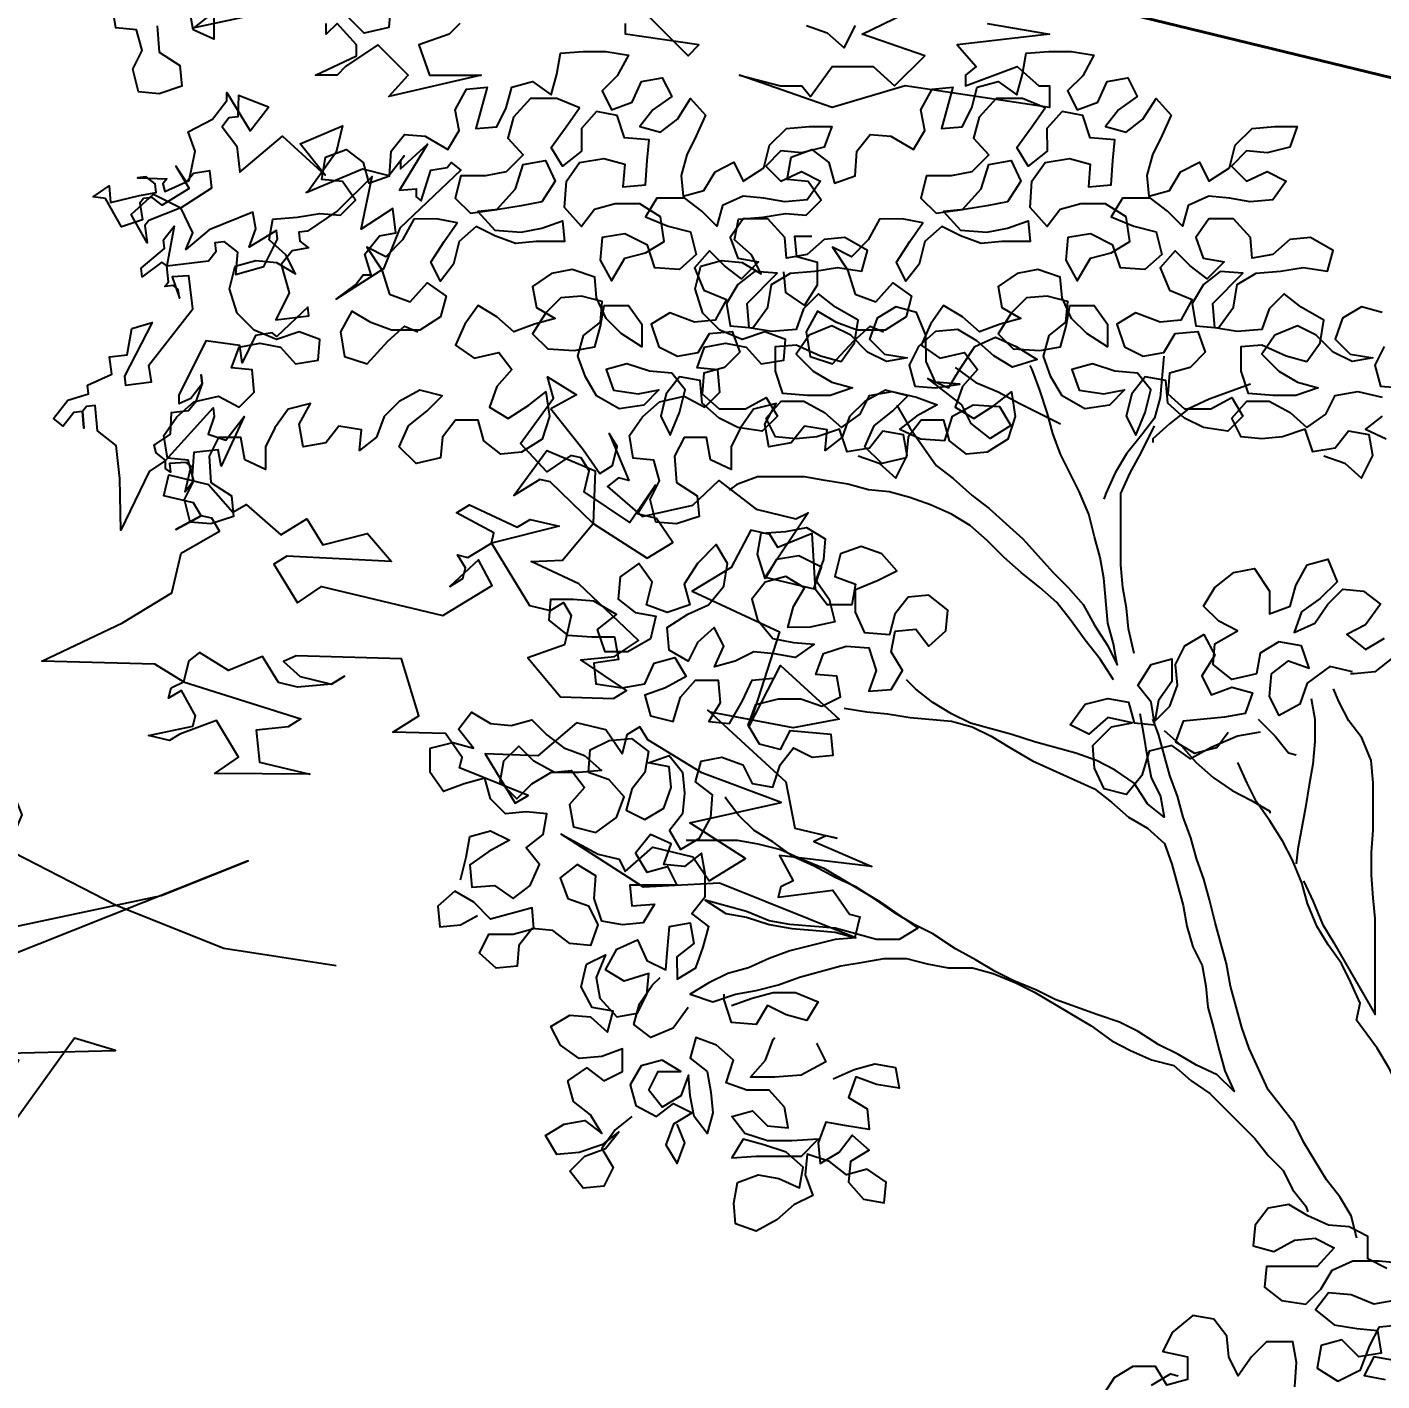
# Model space of a CAD drawing. Header units: millimetres. Extents: x 684983 to 685377, y 990360 to 990509.
# Drawn here: x 685204.124 to 685204.798, y 990444.084 to 990444.758 of the extents above; entities that cross this region are included whole.
import ezdxf

# ---------------------------------------------------------------- set-up
doc = ezdxf.new("R2010")
doc.units = ezdxf.units.MM
doc.header["$PDMODE"] = 35
doc.header["$PDSIZE"] = 0.2
doc.layers.add('BD', color=1, linetype='Continuous', lineweight=40)
for name, color, linetype in [('dim', 7, 'Continuous'), ('MAHAGONY', 7, 'Continuous'), ('SYMBOLS', 7, 'Continuous'), ('VENGA TREE', 7, 'Continuous')]:
    doc.layers.add(name, color=color, linetype=linetype)
doc.styles.add('DIM', font='ARIALN.TTF', dxfattribs={"width": 0.8, "height": 1})
doc.dimstyles.get("Standard").update_dxf_attribs({"dimtxt": 1, "dimasz": 0.18, "dimexe": 0.18, "dimexo": 0.0625, "dimgap": 0.09, "dimtad": 0, "dimrnd": 0.05, "dimzin": 0, "dimdsep": 46, "dimtxsty": 'DIM', "dimcen": 0.09, "dimse1": 1, "dimse2": 1, "dimsd1": 1, "dimsd2": 1, "dimadec": 0, "dimazin": 0, "dimtfac": 1, "dimtix": 1, "dimtofl": 0, "dimtmove": 2, "dimatfit": 3, "dimfxl": 0, "dimtolj": 1, "dimtzin": 0, "dimarcsym": 0})

# ---------------------------------------------------------------- blocks, each defined once
blk = doc.blocks.new('*D57')
at = {"layer": 'Defpoints', "color": 0, "transparency": 16777216}
for p in [(685192.35967, 990448.87212), (685192.10547, 990447.83), (685211.20735, 990443.17057)]:
    blk.add_point(p, dxfattribs=at)
at = {"layer": 'dim', "color": 0, "transparency": 16777216, "insert": (685201.91061, 990446.54241), "char_height": 1, "attachment_point": 5, "rotation": 346.29181, "style": 'DIM'}
blk.add_mtext('\\A1;19.65', dxfattribs=at)
blk = doc.blocks.new('TREE30')
at = {"color": 3, "flags": 128}
for points in [[(-0.48922, 2.24877), (-0.47821, 2.24477), (-0.46919, 2.23677), (-0.4632, 2.24879)], [(-0.71042, 2.25857), (-0.71141, 2.24756), (-0.72442, 2.24455), (-0.73343, 2.25355)], [(-0.80449, 2.25348), (-0.80448, 2.24147), (-0.8155, 2.24647), (-0.81751, 2.25847)], [(-0.83451, 2.24845), (-0.8335, 2.23444), (-0.82248, 2.22744), (-0.82147, 2.21644), (-0.83348, 2.21242), (-0.84449, 2.21341), (-0.8475, 2.22542), (-0.84251, 2.23543), (-0.84552, 2.24644), (-0.85653, 2.24743), (-0.85854, 2.25944)], [(-0.46171, 2.01987), (-0.4507, 2.01588), (-0.44168, 2.00788), (-0.43569, 2.0199), (-0.4377, 2.0309), (-0.44871, 2.0329), (-0.45571, 2.02388), (-0.46772, 2.02187), (-0.47173, 2.03388), (-0.48374, 2.02986), (-0.49475, 2.02885), (-0.50576, 2.02984), (-0.51077, 2.03985), (-0.50277, 2.04886), (-0.49076, 2.04887), (-0.47975, 2.04288), (-0.47073, 2.03488), (-0.46073, 2.04189), (-0.45573, 2.05191), (-0.44372, 2.05392), (-0.43071, 2.05093), (-0.4197, 2.04694), (-0.4307, 2.04092), (-0.4397, 2.03391), (-0.42869, 2.02891), (-0.41568, 2.02792), (-0.41169, 2.04094), (-0.40068, 2.04695), (-0.38667, 2.04596), (-0.38065, 2.03596), (-0.39166, 2.02895), (-0.40167, 2.03694), (-0.40669, 2.04695), (-0.42472, 2.06094), (-0.4137, 2.05595), (-0.40771, 2.06596), (-0.39971, 2.07798), (-0.3887, 2.08299), (-0.37769, 2.078), (-0.36668, 2.071), (-0.37968, 2.06699), (-0.3897, 2.07298), (-0.39871, 2.08098), (-0.40873, 2.08698), (-0.42073, 2.08597), (-0.42973, 2.07795), (-0.43473, 2.06794), (-0.43172, 2.05693), (-0.42071, 2.05594), (-0.4077, 2.05796), (-0.42071, 2.05894), (-0.42572, 2.06995), (-0.42574, 2.08396), (-0.43075, 2.09597), (-0.44176, 2.09896), (-0.45177, 2.09294), (-0.45576, 2.08193), (-0.44775, 2.07393), (-0.43573, 2.07194), (-0.44674, 2.06993), (-0.45676, 2.07492), (-0.46577, 2.08392), (-0.47578, 2.08892), (-0.48779, 2.0839), (-0.49479, 2.07389), (-0.48577, 2.06489), (-0.47576, 2.05889), (-0.46474, 2.0559), (-0.47675, 2.05189), (-0.48876, 2.05188), (-0.50177, 2.05286), (-0.50579, 2.06487), (-0.5058, 2.07788), (-0.49479, 2.07889), (-0.48177, 2.0729), (-0.47076, 2.06991), (-0.46377, 2.07992), (-0.46177, 2.09193), (-0.47379, 2.09893), (-0.48281, 2.10593), (-0.4908, 2.09791), (-0.4948, 2.0869), (-0.50781, 2.08589), (-0.51982, 2.08788), (-0.52083, 2.10089), (-0.50483, 2.11692), (-0.51685, 2.11791), (-0.52585, 2.11089), (-0.53184, 2.10088), (-0.52983, 2.08887), (-0.51782, 2.08788), (-0.50982, 2.0989), (-0.50783, 2.11091), (-0.49783, 2.11692), (-0.48482, 2.11794), (-0.47281, 2.11995), (-0.4598, 2.11796), (-0.4568, 2.12897), (-0.46882, 2.13597), (-0.47983, 2.13495), (-0.48883, 2.12694), (-0.49984, 2.12493), (-0.50085, 2.13594), (-0.50987, 2.14594), (-0.52288, 2.14592), (-0.52987, 2.13591), (-0.52586, 2.1249), (-0.51485, 2.12291), (-0.52385, 2.1139), (-0.53286, 2.12089), (-0.54088, 2.12889), (-0.54887, 2.11988), (-0.54386, 2.10787), (-0.53184, 2.10288), (-0.53784, 2.09187), (-0.54885, 2.09085), (-0.56186, 2.09585), (-0.57187, 2.08983), (-0.56785, 2.07783), (-0.55784, 2.07283), (-0.54683, 2.07484), (-0.54084, 2.08486), (-0.52883, 2.08587), (-0.52481, 2.07486), (-0.53281, 2.06685), (-0.54382, 2.06384), (-0.54481, 2.05283), (-0.53579, 2.04483), (-0.52178, 2.04484), (-0.51078, 2.05086), (-0.50476, 2.04085), (-0.51276, 2.03284), (-0.52578, 2.03483), (-0.53579, 2.03982), (-0.5448, 2.04782), (-0.54582, 2.05983), (-0.55683, 2.06182), (-0.56383, 2.05281), (-0.56682, 2.0408), (-0.5618, 2.03079), (-0.55681, 2.04281), (-0.55382, 2.05482), (-0.56083, 2.06382), (-0.57284, 2.06481), (-0.58486, 2.0688), (-0.59586, 2.06579), (-0.59185, 2.05478), (-0.57884, 2.05279), (-0.56783, 2.05481), (-0.57583, 2.04679), (-0.58884, 2.04478), (-0.60086, 2.05177), (-0.60687, 2.06178), (-0.61088, 2.07278), (-0.60789, 2.08379), (-0.59889, 2.09081), (-0.5979, 2.10182), (-0.60891, 2.10481), (-0.61992, 2.1038), (-0.62792, 2.09579), (-0.63492, 2.08477), (-0.6269, 2.07677), (-0.61289, 2.07578), (-0.60188, 2.07779), (-0.59889, 2.08881), (-0.5969, 2.09982), (-0.58389, 2.09983), (-0.57687, 2.08983), (-0.57686, 2.07782), (-0.58788, 2.08481), (-0.59589, 2.09281), (-0.6009, 2.10382), (-0.60191, 2.11483), (-0.61393, 2.11882), (-0.62494, 2.11681), (-0.63494, 2.10979), (-0.63293, 2.09878), (-0.62291, 2.09279), (-0.63392, 2.08978), (-0.64492, 2.08576), (-0.65394, 2.09376), (-0.66395, 2.09976), (-0.67095, 2.08974), (-0.67594, 2.07873), (-0.66593, 2.07173), (-0.65292, 2.07475), (-0.64591, 2.06574), (-0.65391, 2.05673), (-0.6579, 2.04572), (-0.64788, 2.03972), (-0.63688, 2.04674), (-0.62788, 2.05375), (-0.62587, 2.04074), (-0.62986, 2.02873), (-0.64086, 2.02171), (-0.65187, 2.0207), (-0.66088, 2.0277), (-0.6639, 2.0387), (-0.67591, 2.03869), (-0.68291, 2.02968), (-0.6839, 2.01867), (-0.6969, 2.01565), (-0.70592, 2.02465), (-0.70093, 2.03567), (-0.69093, 2.04368), (-0.68293, 2.0517), (-0.69494, 2.05469), (-0.70594, 2.04867), (-0.71394, 2.04066), (-0.71794, 2.02965), (-0.72694, 2.02263), (-0.72595, 2.03364), (-0.73796, 2.03563), (-0.74496, 2.02662), (-0.75696, 2.02461), (-0.75898, 2.03662), (-0.75298, 2.04763), (-0.76499, 2.04462), (-0.77199, 2.0346), (-0.77698, 2.02459), (-0.77697, 2.01258), (-0.78798, 2.01757), (-0.79, 2.02958), (-0.80201, 2.02957), (-0.807, 2.01956), (-0.80599, 2.00555), (-0.79497, 1.99855), (-0.79396, 1.98754), (-0.80597, 1.98353), (-0.81698, 1.98452), (-0.81999, 1.99653), (-0.815, 2.00654), (-0.81801, 2.01755), (-0.82902, 2.01854), (-0.83103, 2.03054), (-0.82404, 2.04056), (-0.81503, 2.04857), (-0.80203, 2.05159), (-0.79101, 2.04559), (-0.78301, 2.05361), (-0.78402, 2.06562), (-0.79503, 2.06661), (-0.79104, 2.07762), (-0.78003, 2.07963), (-0.76902, 2.07764), (-0.76101, 2.06864), (-0.749, 2.07065), (-0.74801, 2.08166), (-0.75902, 2.08566), (-0.77103, 2.08164), (-0.78304, 2.08664), (-0.79206, 2.09564), (-0.79607, 2.10864), (-0.79308, 2.12066), (-0.78208, 2.12367), (-0.77107, 2.12268), (-0.76105, 2.11668), (-0.76606, 2.12669), (-0.77508, 2.13468), (-0.77309, 2.1457), (-0.76008, 2.14671), (-0.74807, 2.14872), (-0.73706, 2.14773), (-0.72906, 2.15574), (-0.73608, 2.16575), (-0.74709, 2.16674), (-0.74509, 2.17875), (-0.73409, 2.18276), (-0.72507, 2.17577), (-0.72206, 2.16476), (-0.71106, 2.16877), (-0.71007, 2.18178), (-0.70307, 2.1908), (-0.69206, 2.18981), (-0.68004, 2.18281), (-0.67405, 2.19283), (-0.67606, 2.20383), (-0.67006, 2.21485), (-0.65906, 2.21586), (-0.66504, 2.19384), (-0.65403, 2.19485), (-0.64904, 2.20486), (-0.64604, 2.21587), (-0.63504, 2.21888), (-0.62502, 2.21189), (-0.62203, 2.2229), (-0.62004, 2.23391), (-0.60803, 2.23492), (-0.59602, 2.23493), (-0.58401, 2.23294), (-0.59, 2.22193), (-0.598, 2.21391), (-0.59299, 2.20391), (-0.58198, 2.20792), (-0.57699, 2.21894), (-0.56598, 2.22095), (-0.56097, 2.21094), (-0.57097, 2.20393), (-0.57797, 2.19492), (-0.56696, 2.19192), (-0.55795, 2.19894), (-0.55096, 2.20995), (-0.54294, 2.20095), (-0.54794, 2.18994), (-0.55293, 2.17993), (-0.55593, 2.16891), (-0.55491, 2.15791), (-0.54391, 2.16092), (-0.53791, 2.17093), (-0.52791, 2.17595), (-0.52289, 2.16594), (-0.51189, 2.17296), (-0.5089, 2.18497), (-0.4999, 2.19399), (-0.48789, 2.195), (-0.47588, 2.19501), (-0.47987, 2.184), (-0.49188, 2.18098), (-0.50289, 2.18197), (-0.51089, 2.17396), (-0.50288, 2.16596), (-0.49187, 2.17097), (-0.48186, 2.16598), (-0.48886, 2.15596), (-0.50087, 2.15495), (-0.51188, 2.15694), (-0.52289, 2.15793), (-0.53389, 2.15292), (-0.53688, 2.14191), (-0.5449, 2.14991), (-0.55391, 2.15691), (-0.56893, 2.15689), (-0.57492, 2.14688), (-0.56291, 2.14188), (-0.55089, 2.13889), (-0.54788, 2.12689), (-0.55688, 2.11887), (-0.56989, 2.11986), (-0.57391, 2.13187), (-0.58592, 2.13786), (-0.59793, 2.13585), (-0.59892, 2.12384), (-0.59291, 2.11283), (-0.58591, 2.12485), (-0.5749, 2.12786), (-0.5649, 2.13388), (-0.56691, 2.14689), (-0.57793, 2.15388), (-0.59094, 2.15387), (-0.60195, 2.15086), (-0.60895, 2.14184), (-0.61796, 2.15184), (-0.61697, 2.16586), (-0.60998, 2.17587), (-0.59697, 2.17788), (-0.58596, 2.17489), (-0.58695, 2.16288), (-0.57494, 2.16389), (-0.57395, 2.1769), (-0.57296, 2.18791), (-0.58597, 2.1889), (-0.58998, 2.20091), (-0.60099, 2.2029), (-0.60899, 2.19389), (-0.60898, 2.18188), (-0.61898, 2.17386), (-0.625, 2.18386), (-0.617, 2.19488), (-0.61, 2.20489), (-0.62202, 2.20989), (-0.63603, 2.20988), (-0.64503, 2.19986), (-0.64802, 2.18885), (-0.64001, 2.17985), (-0.64901, 2.17083), (-0.66001, 2.16882), (-0.67302, 2.16881), (-0.67602, 2.15679), (-0.668, 2.14879), (-0.65399, 2.15081), (-0.64399, 2.16183), (-0.64, 2.17484), (-0.62799, 2.17685), (-0.62298, 2.16585), (-0.62998, 2.15483), (-0.64098, 2.15282), (-0.65299, 2.15081), (-0.664, 2.1498), (-0.65498, 2.1398), (-0.64097, 2.13881), (-0.62996, 2.14082), (-0.61896, 2.14484), (-0.61795, 2.13383), (-0.63296, 2.13381), (-0.64397, 2.1328), (-0.65498, 2.1368), (-0.66499, 2.14179), (-0.67399, 2.13378), (-0.67698, 2.12176), (-0.68398, 2.11275), (-0.689, 2.12275), (-0.682, 2.13377), (-0.675, 2.14378), (-0.68601, 2.14578), (-0.69802, 2.14576), (-0.70402, 2.13475), (-0.71302, 2.12573), (-0.72303, 2.13073), (-0.71501, 2.11873), (-0.711, 2.10572), (-0.69999, 2.10173), (-0.69099, 2.11174), (-0.68097, 2.10475), (-0.68396, 2.09373), (-0.69497, 2.08672), (-0.70998, 2.0867), (-0.72099, 2.0907), (-0.73101, 2.09669), (-0.737, 2.08568), (-0.73499, 2.07267), (-0.72298, 2.06868), (-0.71198, 2.0807), (-0.70298, 2.08871), (-0.69597, 2.08572)], [(-0.21409, 2.01987), (-0.20308, 2.01588), (-0.19407, 2.00788), (-0.18807, 2.0199), (-0.19008, 2.0309), (-0.2011, 2.0329), (-0.20809, 2.02388), (-0.2201, 2.02187), (-0.22412, 2.03388), (-0.23612, 2.02986), (-0.24713, 2.02885), (-0.25814, 2.02984), (-0.26315, 2.03985), (-0.25516, 2.04886), (-0.24315, 2.04887), (-0.23213, 2.04288), (-0.22312, 2.03488), (-0.21311, 2.04189), (-0.20812, 2.05191), (-0.19611, 2.05392), (-0.1831, 2.05093)], [(-0.18309, 2.04092), (-0.19209, 2.03391), (-0.18107, 2.02891)], [(-0.18212, 2.07795), (-0.18712, 2.06794), (-0.1841, 2.05693), (-0.17309, 2.05594)], [(-0.18314, 2.09597), (-0.19415, 2.09896), (-0.20415, 2.09294), (-0.20815, 2.08193), (-0.20013, 2.07393), (-0.18812, 2.07194), (-0.19913, 2.06993), (-0.20914, 2.07492), (-0.21816, 2.08392), (-0.22817, 2.08892), (-0.24018, 2.0839), (-0.24717, 2.07389), (-0.23816, 2.06489), (-0.22814, 2.05889), (-0.21713, 2.0559), (-0.22914, 2.05189), (-0.24115, 2.05188), (-0.25416, 2.05286), (-0.25817, 2.06487), (-0.25819, 2.07788), (-0.24718, 2.07889), (-0.23416, 2.0729), (-0.22315, 2.06991), (-0.21615, 2.07992), (-0.21416, 2.09193), (-0.22618, 2.09893), (-0.23519, 2.10593), (-0.24319, 2.09791), (-0.24718, 2.0869), (-0.26019, 2.08589), (-0.27221, 2.08788), (-0.27322, 2.10089), (-0.25722, 2.11692), (-0.26923, 2.11791), (-0.27823, 2.11089), (-0.28423, 2.10088), (-0.28222, 2.08887), (-0.2702, 2.08788), (-0.26221, 2.0989), (-0.26022, 2.11091), (-0.25021, 2.11692), (-0.2372, 2.11794), (-0.2252, 2.11995), (-0.21218, 2.11796), (-0.20919, 2.12897), (-0.22121, 2.13597), (-0.23222, 2.13495), (-0.24122, 2.12694), (-0.25222, 2.12493), (-0.25323, 2.13594), (-0.26225, 2.14594), (-0.27526, 2.14592), (-0.28226, 2.13591), (-0.27825, 2.1249), (-0.26723, 2.12291), (-0.27623, 2.1139), (-0.28525, 2.12089), (-0.29326, 2.12889), (-0.30126, 2.11988), (-0.29624, 2.10787), (-0.28423, 2.10288), (-0.29023, 2.09187), (-0.30123, 2.09085), (-0.31425, 2.09585), (-0.32425, 2.08983), (-0.32024, 2.07783), (-0.31022, 2.07283), (-0.29922, 2.07484), (-0.29322, 2.08486), (-0.28121, 2.08587), (-0.2772, 2.07486), (-0.2852, 2.06685), (-0.2962, 2.06384), (-0.2972, 2.05283), (-0.28818, 2.04483), (-0.27417, 2.04484), (-0.26316, 2.05086), (-0.25715, 2.04085), (-0.26515, 2.03284), (-0.27816, 2.03483), (-0.28818, 2.03982), (-0.29719, 2.04782), (-0.2982, 2.05983), (-0.30921, 2.06182), (-0.31621, 2.05281), (-0.3192, 2.0408), (-0.31419, 2.03079), (-0.3092, 2.04281), (-0.3062, 2.05482), (-0.31322, 2.06382), (-0.32523, 2.06481), (-0.33724, 2.0688), (-0.34825, 2.06579), (-0.34424, 2.05478), (-0.33122, 2.05279), (-0.32022, 2.05481), (-0.32822, 2.04679), (-0.34123, 2.04478), (-0.35324, 2.05177), (-0.35926, 2.06178), (-0.36327, 2.07278), (-0.36028, 2.08379), (-0.35128, 2.09081), (-0.35029, 2.10182), (-0.3613, 2.10481), (-0.37231, 2.1038), (-0.38031, 2.09579), (-0.3873, 2.08477), (-0.37929, 2.07677), (-0.36527, 2.07578), (-0.35427, 2.07779), (-0.35127, 2.08881), (-0.34928, 2.09982), (-0.33627, 2.09983), (-0.32926, 2.08983), (-0.32925, 2.07782), (-0.34026, 2.08481), (-0.34828, 2.09281), (-0.35329, 2.10382), (-0.3543, 2.11483), (-0.36631, 2.11882), (-0.37732, 2.11681), (-0.38732, 2.10979), (-0.38531, 2.09878), (-0.3753, 2.09279), (-0.3863, 2.08978), (-0.39731, 2.08576), (-0.40633, 2.09376), (-0.41634, 2.09976), (-0.42334, 2.08974), (-0.42833, 2.07873), (-0.41832, 2.07173), (-0.40531, 2.07475), (-0.39829, 2.06574), (-0.40629, 2.05673), (-0.41028, 2.04572), (-0.40027, 2.03972), (-0.38927, 2.04674), (-0.38027, 2.05375), (-0.37825, 2.04074), (-0.38225, 2.02873), (-0.39325, 2.02171), (-0.40426, 2.0207), (-0.41327, 2.0277), (-0.41628, 2.0387), (-0.42829, 2.03869), (-0.43529, 2.02968), (-0.43628, 2.01867), (-0.44929, 2.01565), (-0.45831, 2.02465), (-0.45331, 2.03567), (-0.44331, 2.04368), (-0.43531, 2.0517), (-0.44732, 2.05469), (-0.45833, 2.04867), (-0.46633, 2.04066), (-0.47032, 2.02965), (-0.47932, 2.02263), (-0.47833, 2.03364), (-0.49034, 2.03563), (-0.49734, 2.02662), (-0.50935, 2.02461), (-0.51136, 2.03662), (-0.50537, 2.04763), (-0.51737, 2.04462), (-0.52437, 2.0346), (-0.52937, 2.02459), (-0.52936, 2.01258), (-0.54037, 2.01757), (-0.54238, 2.02958), (-0.55439, 2.02957), (-0.55939, 2.01956), (-0.55837, 2.00555), (-0.54736, 1.99855), (-0.54635, 1.98754), (-0.55835, 1.98353), (-0.56936, 1.98452), (-0.57238, 1.99653), (-0.56738, 2.00654), (-0.57039, 2.01755), (-0.58141, 2.01854), (-0.58342, 2.03054), (-0.57642, 2.04056), (-0.56742, 2.04857), (-0.55441, 2.05159), (-0.5434, 2.04559), (-0.5354, 2.05361), (-0.53641, 2.06562), (-0.54742, 2.06661), (-0.54343, 2.07762), (-0.53242, 2.07963), (-0.52141, 2.07764), (-0.51339, 2.06864), (-0.50138, 2.07065), (-0.50039, 2.08166), (-0.51141, 2.08566), (-0.52341, 2.08164), (-0.53543, 2.08664), (-0.54444, 2.09564), (-0.54846, 2.10864), (-0.54547, 2.12066), (-0.53446, 2.12367), (-0.52345, 2.12268), (-0.51344, 2.11668), (-0.51845, 2.12669), (-0.52747, 2.13468), (-0.52547, 2.1457), (-0.51246, 2.14671), (-0.50046, 2.14872), (-0.48945, 2.14773), (-0.48145, 2.15574), (-0.48846, 2.16575), (-0.49947, 2.16674), (-0.49748, 2.17875), (-0.48647, 2.18276), (-0.47746, 2.17577), (-0.47445, 2.16476), (-0.46344, 2.16877), (-0.46245, 2.18178), (-0.45546, 2.1908), (-0.44445, 2.18981), (-0.43243, 2.18281), (-0.42643, 2.19283), (-0.42844, 2.20383), (-0.42245, 2.21485), (-0.41144, 2.21586), (-0.41743, 2.19384), (-0.40642, 2.19485), (-0.40142, 2.20486), (-0.39843, 2.21587), (-0.38742, 2.21888), (-0.37741, 2.21189), (-0.37442, 2.2229), (-0.37242, 2.23391), (-0.36042, 2.23492), (-0.34841, 2.23493), (-0.33639, 2.23294), (-0.34239, 2.22193), (-0.35039, 2.21391), (-0.34537, 2.20391), (-0.33437, 2.20792), (-0.32937, 2.21894), (-0.31837, 2.22095), (-0.31335, 2.21094), (-0.32336, 2.20393), (-0.33035, 2.19492), (-0.31934, 2.19192), (-0.31034, 2.19894), (-0.30334, 2.20995), (-0.29533, 2.20095), (-0.30032, 2.18994), (-0.30532, 2.17993), (-0.30831, 2.16891), (-0.3073, 2.15791), (-0.29629, 2.16092), (-0.2903, 2.17093), (-0.28029, 2.17595), (-0.27528, 2.16594), (-0.26428, 2.17296), (-0.26129, 2.18497), (-0.25229, 2.19399), (-0.24028, 2.195), (-0.22827, 2.19501), (-0.23226, 2.184), (-0.24427, 2.18098), (-0.25528, 2.18197), (-0.26328, 2.17396), (-0.25526, 2.16596), (-0.24426, 2.17097), (-0.23425, 2.16598), (-0.24124, 2.15596), (-0.25325, 2.15495), (-0.26426, 2.15694), (-0.27527, 2.15793), (-0.28628, 2.15292), (-0.28927, 2.14191), (-0.29728, 2.14991), (-0.3063, 2.15691), (-0.32131, 2.15689), (-0.32731, 2.14688), (-0.31529, 2.14188), (-0.30328, 2.13889), (-0.30027, 2.12689), (-0.30927, 2.11887), (-0.32228, 2.11986), (-0.32629, 2.13187), (-0.33831, 2.13786), (-0.35032, 2.13585), (-0.35131, 2.12384), (-0.34529, 2.11283), (-0.3383, 2.12485), (-0.32729, 2.12786), (-0.31729, 2.13388), (-0.3193, 2.14689), (-0.33032, 2.15388), (-0.34333, 2.15387), (-0.35433, 2.15086), (-0.36133, 2.14184), (-0.37035, 2.15184), (-0.36936, 2.16586), (-0.36236, 2.17587), (-0.34935, 2.17788), (-0.33834, 2.17489), (-0.33933, 2.16288), (-0.32732, 2.16389), (-0.32633, 2.1769), (-0.32534, 2.18791), (-0.33835, 2.1889), (-0.34237, 2.20091), (-0.35338, 2.2029), (-0.36138, 2.19389), (-0.36137, 2.18188), (-0.37137, 2.17386), (-0.37738, 2.18386), (-0.36939, 2.19488), (-0.36239, 2.20489), (-0.3744, 2.20989), (-0.38842, 2.20988), (-0.39741, 2.19986), (-0.40041, 2.18885), (-0.39239, 2.17985), (-0.40139, 2.17083), (-0.4124, 2.16882), (-0.42541, 2.16881), (-0.4284, 2.15679), (-0.42039, 2.14879), (-0.40638, 2.15081), (-0.39638, 2.16183), (-0.39239, 2.17484), (-0.38038, 2.17685), (-0.37537, 2.16585), (-0.38236, 2.15483), (-0.39337, 2.15282), (-0.40538, 2.15081), (-0.41639, 2.1498), (-0.40737, 2.1398), (-0.39336, 2.13881), (-0.38235, 2.14082), (-0.37134, 2.14484), (-0.37033, 2.13383), (-0.38534, 2.13381), (-0.39635, 2.1328), (-0.40737, 2.1368), (-0.41738, 2.14179), (-0.42638, 2.13378), (-0.42937, 2.12176), (-0.43637, 2.11275), (-0.44138, 2.12275), (-0.43439, 2.13377), (-0.42739, 2.14378), (-0.4384, 2.14578), (-0.45041, 2.14576), (-0.45641, 2.13475), (-0.4654, 2.12573), (-0.47542, 2.13073), (-0.4674, 2.11873), (-0.46338, 2.10572), (-0.45237, 2.10173), (-0.44337, 2.11174), (-0.43336, 2.10475), (-0.43635, 2.09373), (-0.44735, 2.08672), (-0.46237, 2.0867), (-0.47338, 2.0907), (-0.48339, 2.09669), (-0.48939, 2.08568), (-0.48737, 2.07267), (-0.47536, 2.06868), (-0.46436, 2.0807), (-0.45536, 2.08871), (-0.44835, 2.08572)], [(-0.50143, 2.11769), (-0.50042, 2.10669), (-0.4904, 2.09969), (-0.48341, 2.1107), (-0.48342, 2.12271), (-0.49443, 2.12571), (-0.49544, 2.13672), (-0.48643, 2.13672)], [(-0.24799, 1.87272), (-0.26, 1.87071), (-0.274, 1.86469), (-0.28501, 1.85867), (-0.29502, 1.86567), (-0.30703, 1.86266), (-0.31102, 1.84964), (-0.31902, 1.83962), (-0.33103, 1.84262), (-0.33605, 1.85362), (-0.33706, 1.86563), (-0.32706, 1.87565), (-0.31605, 1.87766), (-0.32906, 1.88065), (-0.33907, 1.87163), (-0.34908, 1.87663), (-0.34108, 1.88765), (-0.32907, 1.89066), (-0.31806, 1.88867), (-0.31505, 1.87766), (-0.30404, 1.87667), (-0.30605, 1.88868), (-0.31307, 1.89768), (-0.30607, 1.9087), (-0.29506, 1.91171), (-0.29505, 1.8997), (-0.30205, 1.88968), (-0.30404, 1.87867), (-0.29604, 1.88669), (-0.29205, 1.8977), (-0.29306, 1.90871), (-0.28806, 1.91872), (-0.27806, 1.92473), (-0.27205, 1.91373), (-0.27904, 1.90271), (-0.27403, 1.89271), (-0.26302, 1.89672), (-0.25201, 1.89373), (-0.256, 1.88272), (-0.26701, 1.88071), (-0.28903, 1.87869), (-0.29302, 1.86767), (-0.28301, 1.86168), (-0.271, 1.86469), (-0.265, 1.8727)], [(-0.58209, 1.66824), (-0.59109, 1.66122), (-0.59808, 1.65121), (-0.59207, 1.64121), (-0.59706, 1.63119), (-0.60807, 1.63018), (-0.61509, 1.63918), (-0.60709, 1.6472), (-0.59608, 1.65121), (-0.58908, 1.66023), (-0.59809, 1.65321), (-0.61009, 1.6492), (-0.6221, 1.64819), (-0.62812, 1.65819), (-0.61811, 1.6642), (-0.6071, 1.66621), (-0.59809, 1.65922), (-0.6041, 1.66922), (-0.61312, 1.67622), (-0.61613, 1.68722), (-0.60613, 1.69424), (-0.59712, 1.68724), (-0.58711, 1.69225), (-0.58712, 1.70426), (-0.59813, 1.70025), (-0.61014, 1.69924), (-0.62015, 1.70624), (-0.62517, 1.71624), (-0.61516, 1.72225), (-0.60415, 1.72126), (-0.59514, 1.71327), (-0.59215, 1.72428), (-0.60316, 1.72627), (-0.60917, 1.73727), (-0.60618, 1.74929), (-0.59618, 1.7543), (-0.60117, 1.74228), (-0.59916, 1.73128), (-0.59014, 1.72128), (-0.57913, 1.72329), (-0.57414, 1.7333), (-0.57315, 1.74431), (-0.58615, 1.7403), (-0.59617, 1.74629), (-0.59017, 1.75731), (-0.57917, 1.76232), (-0.57415, 1.75132), (-0.56414, 1.74632), (-0.56315, 1.75733), (-0.56216, 1.76934), (-0.55115, 1.77135), (-0.54914, 1.76035), (-0.55814, 1.75333), (-0.55813, 1.74132), (-0.54813, 1.74734), (-0.54414, 1.75835), (-0.54114, 1.76936), (-0.55016, 1.77636), (-0.54316, 1.78537), (-0.54317, 1.79738), (-0.54518, 1.80839), (-0.55418, 1.80138), (-0.56519, 1.80237), (-0.5612, 1.81338), (-0.57221, 1.81838), (-0.58021, 1.80836), (-0.5742, 1.79836), (-0.56319, 1.80137), (-0.55818, 1.79137), (-0.5832, 1.79134), (-0.58219, 1.78033), (-0.57018, 1.78135), (-0.57617, 1.77133), (-0.58718, 1.77032), (-0.59819, 1.77231), (-0.60221, 1.78432), (-0.60122, 1.79633), (-0.61123, 1.80233), (-0.62023, 1.79531), (-0.61622, 1.78431), (-0.60521, 1.78031), (-0.60019, 1.77031), (-0.60419, 1.7593), (-0.6152, 1.76029), (-0.62421, 1.76728), (-0.63522, 1.76828), (-0.64222, 1.75926), (-0.64321, 1.74825), (-0.65422, 1.74724), (-0.66323, 1.75524), (-0.65824, 1.76525), (-0.64523, 1.76526), (-0.63422, 1.76828), (-0.63523, 1.77928), (-0.65725, 1.77326), (-0.66626, 1.78226), (-0.67627, 1.78825), (-0.68528, 1.78024), (-0.68426, 1.76923), (-0.67326, 1.77024), (-0.66425, 1.77525)], [(-0.55211, 1.72632), (-0.56011, 1.7153), (-0.57212, 1.71028), (-0.58113, 1.71728), (-0.57814, 1.72829), (-0.57114, 1.73831), (-0.56714, 1.74232)], [(-0.52909, 1.72734), (-0.51809, 1.73135), (-0.50708, 1.73436), (-0.49507, 1.73437), (-0.48306, 1.72938), (-0.48905, 1.71937), (-0.50007, 1.72236), (-0.51008, 1.72735), (-0.51607, 1.71734), (-0.52909, 1.71833), (-0.5331, 1.73034), (-0.5331, 1.73334)], [(-0.47501, 1.68835), (-0.46401, 1.69337), (-0.453, 1.69638), (-0.44199, 1.69439), (-0.43998, 1.68338), (-0.45199, 1.68537), (-0.463, 1.68937), (-0.467, 1.67835), (-0.45698, 1.67236), (-0.45597, 1.66135), (-0.46798, 1.66334), (-0.479, 1.66533), (-0.48299, 1.65432), (-0.48198, 1.64331), (-0.47197, 1.64932), (-0.46498, 1.65834), (-0.45596, 1.65034), (-0.46596, 1.64432), (-0.46696, 1.63331), (-0.45894, 1.62431), (-0.44793, 1.62232), (-0.44694, 1.63333), (-0.45695, 1.64033), (-0.46796, 1.63732), (-0.47697, 1.64431), (-0.48899, 1.64831), (-0.48998, 1.6373), (-0.48597, 1.62629), (-0.49597, 1.62128), (-0.50497, 1.61326), (-0.51597, 1.60725), (-0.52699, 1.61124), (-0.528, 1.62225), (-0.52601, 1.63326), (-0.515, 1.63727), (-0.50399, 1.63528), (-0.49297, 1.63029), (-0.49098, 1.6413), (-0.5, 1.6493), (-0.51201, 1.65329), (-0.52302, 1.65628), (-0.52902, 1.64627), (-0.51601, 1.64728), (-0.49199, 1.6473), (-0.48299, 1.65632), (-0.497, 1.65531), (-0.51001, 1.65529), (-0.52203, 1.65929), (-0.52904, 1.66829), (-0.51803, 1.6713), (-0.51002, 1.6633), (-0.49901, 1.66231), (-0.50102, 1.67332), (-0.50904, 1.68232), (-0.52105, 1.68231), (-0.53206, 1.6863), (-0.52807, 1.69831), (-0.53708, 1.70631), (-0.54809, 1.71031), (-0.55109, 1.69929), (-0.54207, 1.6923), (-0.54006, 1.68129), (-0.53905, 1.67028), (-0.54204, 1.65927), (-0.54906, 1.66827), (-0.55107, 1.67928), (-0.55208, 1.69028), (-0.55607, 1.67927), (-0.56608, 1.67326), (-0.57309, 1.68226), (-0.5681, 1.69227), (-0.55609, 1.69228), (-0.5661, 1.69828), (-0.57711, 1.69527), (-0.5831, 1.68525), (-0.58009, 1.67425), (-0.56907, 1.66825), (-0.56007, 1.67526), (-0.55006, 1.67027), (-0.56006, 1.66426), (-0.56406, 1.65324), (-0.55804, 1.64324), (-0.55405, 1.65425), (-0.55806, 1.66426)], [(-0.48404, 1.70736), (-0.47902, 1.69736), (-0.49203, 1.69034), (-0.50604, 1.68933), (-0.51905, 1.68931), (-0.51105, 1.69833), (-0.50706, 1.70934), (-0.50606, 1.71034)], [(-0.18067, 1.58754), (-0.19068, 1.59253), (-0.1907, 1.60454), (-0.20071, 1.60954), (-0.21172, 1.61053), (-0.22273, 1.61552), (-0.23275, 1.62152), (-0.24375, 1.61951), (-0.25075, 1.61049), (-0.25174, 1.59948), (-0.24073, 1.59649), (-0.22973, 1.60251), (-0.21872, 1.60352), (-0.2087, 1.59852), (-0.2177, 1.5885), (-0.24473, 1.58848), (-0.24572, 1.57747), (-0.2367, 1.57047), (-0.22369, 1.56848), (-0.21569, 1.5765), (-0.20969, 1.58651), (-0.19869, 1.59152), (-0.18468, 1.59154), (-0.17367, 1.59055)], [(-0.17565, 1.57053), (-0.18766, 1.56851), (-0.19967, 1.57351), (-0.21169, 1.5745), (-0.21868, 1.56548), (-0.20867, 1.55749), (-0.19666, 1.5555), (-0.18564, 1.5545), (-0.18363, 1.5425), (-0.19564, 1.54048), (-0.20466, 1.54948), (-0.21566, 1.54647), (-0.21765, 1.53446), (-0.20664, 1.52746), (-0.19463, 1.53348), (-0.18964, 1.54649), (-0.18465, 1.55651), (-0.17364, 1.55752)], [(-0.17662, 1.5385), (-0.18763, 1.54049), (-0.19263, 1.53048), (-0.18162, 1.52849)], [(-0.22965, 1.52444), (-0.22867, 1.53745), (-0.23068, 1.54846), (-0.24469, 1.54845), (-0.25269, 1.54043), (-0.25969, 1.53042), (-0.2647, 1.54042), (-0.26571, 1.55143), (-0.27272, 1.56043), (-0.28374, 1.56242), (-0.29474, 1.5534), (-0.29973, 1.54339), (-0.28672, 1.5404), (-0.28671, 1.52839), (-0.29771, 1.52538), (-0.30373, 1.53538), (-0.31574, 1.53537), (-0.32574, 1.52936), (-0.33274, 1.51834)], [(-0.30572, 1.52537), (-0.29572, 1.53138), (-0.29171, 1.53039)]]:
    blk.add_lwpolyline(points, dxfattribs=at)
at = {"color": 15, "flags": 128}
for points in [[(-0.44131, 2.04669), (-0.4343, 2.03468), (-0.42026, 2.01468), (-0.41125, 2.00768), (-0.40123, 1.99868), (-0.39222, 1.99169), (-0.37419, 1.97569), (-0.35816, 1.95769), (-0.35015, 1.94969), (-0.34213, 1.94069), (-0.33612, 1.92969), (-0.3291, 1.91868), (-0.32409, 1.90868), (-0.3261, 1.91969), (-0.32911, 1.93069), (-0.33113, 1.95471), (-0.33315, 1.96572), (-0.33616, 1.97673), (-0.33917, 1.98873), (-0.34419, 2.00074), (-0.35421, 2.02075), (-0.35823, 2.03175), (-0.36124, 2.04276), (-0.36525, 2.05476), (-0.36927, 2.06577), (-0.37027, 2.06777)], [(-0.29922, 2.07284), (-0.3012, 2.05082), (-0.30419, 2.03981), (-0.31119, 2.03079), (-0.31918, 2.02078), (-0.32518, 2.01076), (-0.33017, 1.99975), (-0.33117, 1.99675)], [(-0.31508, 1.91469), (-0.3181, 1.9277), (-0.31911, 1.93871), (-0.32112, 1.94972), (-0.32213, 1.96173), (-0.32217, 1.99976), (-0.31717, 2.01077), (-0.31118, 2.02179), (-0.30419, 2.0358)], [(-0.32608, 1.90067), (-0.3331, 1.91167), (-0.34111, 1.92167), (-0.34913, 1.93268), (-0.35614, 1.94168), (-0.36516, 1.94968), (-0.37517, 1.95767), (-0.38419, 1.96567), (-0.39321, 1.97467), (-0.40222, 1.98267), (-0.41223, 1.98867), (-0.42325, 1.99366), (-0.43426, 1.99765), (-0.44527, 2.00065), (-0.45628, 2.00164), (-0.4673, 2.00463), (-0.47931, 2.00662), (-0.49032, 2.00861), (-0.51534, 2.00859), (-0.52635, 2.00458), (-0.53035, 2.00157)], [(-0.31205, 1.88267), (-0.31004, 1.87166), (-0.30803, 1.85965), (-0.30602, 1.84864), (-0.301, 1.83864), (-0.29899, 1.82763), (-0.308, 1.83463), (-0.31502, 1.84563), (-0.32504, 1.85263), (-0.33505, 1.85763), (-0.34606, 1.86162), (-0.36809, 1.8676), (-0.3801, 1.8716), (-0.40212, 1.87758), (-0.41214, 1.88258), (-0.42215, 1.88857), (-0.43117, 1.89557), (-0.43617, 1.90057)], [(-0.2249, 1.79367), (-0.21988, 1.78267), (-0.21487, 1.77066), (-0.20885, 1.76066), (-0.1868, 1.72265), (-0.18682, 1.74967), (-0.18685, 1.77369), (-0.18786, 1.7847), (-0.18887, 1.79671), (-0.18888, 1.80872), (-0.18789, 1.82073), (-0.18791, 1.84575), (-0.18893, 1.85776), (-0.19394, 1.86976), (-0.20095, 1.87877), (-0.20597, 1.88877), (-0.20898, 1.89577)], [(-0.22098, 1.89076), (-0.21897, 1.87975), (-0.21896, 1.86774), (-0.21995, 1.85573), (-0.22194, 1.84472), (-0.22393, 1.83271), (-0.22792, 1.81068), (-0.22891, 1.80268)], [(-0.46919, 1.88553), (-0.45718, 1.88354), (-0.44617, 1.88254), (-0.43415, 1.88055), (-0.41213, 1.87857), (-0.40112, 1.87558), (-0.39111, 1.87059), (-0.38109, 1.86459), (-0.36908, 1.85759), (-0.33604, 1.84261), (-0.32702, 1.83561), (-0.31801, 1.82762), (-0.30799, 1.82162), (-0.29898, 1.81362), (-0.29496, 1.80262), (-0.28894, 1.7806), (-0.28693, 1.76959), (-0.28391, 1.75859), (-0.2789, 1.74858), (-0.27689, 1.73758), (-0.27588, 1.72657), (-0.27287, 1.71556), (-0.26985, 1.70355), (-0.26684, 1.69255), (-0.26183, 1.68154), (-0.27084, 1.69054), (-0.28186, 1.69554), (-0.29187, 1.70153), (-0.30188, 1.70653), (-0.3129, 1.71352), (-0.32291, 1.71852), (-0.33493, 1.72251), (-0.35695, 1.7305), (-0.36696, 1.73549), (-0.37898, 1.74049), (-0.38899, 1.74548), (-0.39901, 1.75148), (-0.41002, 1.75747), (-0.42204, 1.76547), (-0.43205, 1.77046), (-0.44207, 1.77646), (-0.45208, 1.78346), (-0.4631, 1.79045), (-0.47411, 1.79545), (-0.48512, 1.80144), (-0.49614, 1.80643), (-0.50716, 1.81443), (-0.51717, 1.82043), (-0.52518, 1.82843), (-0.5322, 1.83743), (-0.5322, 1.83843)], [(-0.1967, 1.60354), (-0.19971, 1.61554), (-0.20573, 1.62555), (-0.21274, 1.63455), (-0.22477, 1.65455), (-0.22978, 1.66456), (-0.24381, 1.68256), (-0.25384, 1.70457), (-0.25785, 1.71558), (-0.26388, 1.73759), (-0.26589, 1.7496), (-0.27192, 1.77161), (-0.27493, 1.78362), (-0.27794, 1.79462), (-0.28196, 1.80563), (-0.28497, 1.81664), (-0.28898, 1.82764), (-0.292, 1.83865), (-0.29601, 1.84965), (-0.30203, 1.87167), (-0.30504, 1.87967)], [(-0.29903, 1.87367), (-0.29002, 1.86567), (-0.282, 1.85667), (-0.27299, 1.84867), (-0.26297, 1.84168), (-0.25296, 1.83668), (-0.24295, 1.83069), (-0.24295, 1.82969)], [(-0.17166, 1.58054), (-0.17168, 1.60456), (-0.17069, 1.61557), (-0.1687, 1.62758), (-0.16671, 1.63859), (-0.16673, 1.66261), (-0.16974, 1.67462), (-0.17977, 1.69463), (-0.18578, 1.70463), (-0.19681, 1.71963), (-0.19481, 1.72864), (-0.19983, 1.73965), (-0.20484, 1.74965), (-0.21185, 1.75965), (-0.21787, 1.76966), (-0.22288, 1.78166), (-0.2259, 1.79267), (-0.23091, 1.80468), (-0.23593, 1.81468), (-0.24294, 1.82568), (-0.24996, 1.83568), (-0.25497, 1.84569), (-0.25998, 1.85669)], [(-0.5532, 1.81539), (-0.52617, 1.81541), (-0.51516, 1.81342), (-0.50315, 1.81043), (-0.49213, 1.80544), (-0.48012, 1.80044), (-0.45008, 1.78246), (-0.43005, 1.76846), (-0.44005, 1.76245), (-0.45206, 1.76244), (-0.47409, 1.76842), (-0.49811, 1.7704), (-0.50912, 1.77239), (-0.52113, 1.77739), (-0.54316, 1.78337), (-0.53214, 1.77638), (-0.52113, 1.77438), (-0.50912, 1.77039), (-0.4971, 1.7684), (-0.48609, 1.76741), (-0.47408, 1.76642), (-0.46307, 1.76343), (-0.47408, 1.76242), (-0.49809, 1.75639), (-0.5091, 1.75238), (-0.52011, 1.74736), (-0.53111, 1.74435), (-0.54112, 1.73934), (-0.55112, 1.73332), (-0.5391, 1.72933), (-0.5271, 1.73334), (-0.51609, 1.73536), (-0.50408, 1.73837), (-0.49308, 1.74238), (-0.47106, 1.74841), (-0.45906, 1.75042), (-0.44805, 1.75243), (-0.43604, 1.75244), (-0.42503, 1.74945), (-0.41402, 1.74746), (-0.401, 1.74747), (-0.38999, 1.74448), (-0.37798, 1.73949), (-0.36796, 1.73449), (-0.33792, 1.7165), (-0.32691, 1.70851), (-0.31689, 1.70351), (-0.30588, 1.69852), (-0.29387, 1.69553), (-0.28485, 1.68753), (-0.27484, 1.68053), (-0.25079, 1.65653), (-0.24378, 1.64753), (-0.23577, 1.63953), (-0.23075, 1.62953), (-0.22374, 1.62053), (-0.22273, 1.61752)]]:
    blk.add_lwpolyline(points, dxfattribs=at)
at = {"flags": 128}
for points in [[(-0.4103, 2.06673), (-0.39929, 2.05874), (-0.38727, 2.05374), (-0.37626, 2.04775), (-0.35423, 2.03676)], [(-0.25316, 2.05787), (-0.27517, 2.04984), (-0.28618, 2.04483), (-0.29618, 2.03681), (-0.30518, 2.0288), (-0.30518, 2.0268)], [(-0.249, 1.87972), (-0.23998, 1.87072), (-0.23297, 1.86172), (-0.22896, 1.86073)]]:
    blk.add_lwpolyline(points, dxfattribs=at)
at = {"color": 74, "flags": 128}
blk.add_lwpolyline([(-0.67328, 1.79426), (-0.67029, 1.80628), (-0.66829, 1.81729), (-0.65729, 1.8203), (-0.64728, 1.8153), (-0.65828, 1.80929), (-0.66828, 1.80227), (-0.66727, 1.79026), (-0.65526, 1.79128), (-0.64524, 1.78428), (-0.63624, 1.79129), (-0.63125, 1.80231), (-0.63826, 1.81131), (-0.62926, 1.81832), (-0.62727, 1.82933), (-0.63828, 1.83032), (-0.64929, 1.82931), (-0.6573, 1.83731), (-0.66032, 1.84832), (-0.67132, 1.84531), (-0.68233, 1.84129), (-0.68934, 1.8513), (-0.68936, 1.86431), (-0.67735, 1.86732), (-0.66634, 1.86433), (-0.67435, 1.87433), (-0.66735, 1.88334), (-0.65734, 1.87735), (-0.64633, 1.87636), (-0.63532, 1.87937), (-0.62731, 1.87137), (-0.6183, 1.86437), (-0.60728, 1.86038), (-0.59827, 1.85238), (-0.61028, 1.85137), (-0.62329, 1.85136), (-0.6343, 1.85735), (-0.64232, 1.86535), (-0.65032, 1.85734), (-0.65231, 1.84633), (-0.64329, 1.83733), (-0.63529, 1.84534), (-0.62529, 1.85135), (-0.61428, 1.85237), (-0.60727, 1.84336), (-0.61527, 1.83435), (-0.61325, 1.82234), (-0.60124, 1.81935), (-0.59024, 1.82737), (-0.58624, 1.83838), (-0.59426, 1.84738), (-0.60527, 1.85137), (-0.60428, 1.86338), (-0.59428, 1.8684), (-0.58227, 1.86941), (-0.57326, 1.86241), (-0.57525, 1.8514), (-0.58224, 1.84239), (-0.58524, 1.83137), (-0.57522, 1.82638), (-0.56522, 1.83239), (-0.56123, 1.84341), (-0.56224, 1.85441), (-0.57325, 1.85641), (-0.56224, 1.86042), (-0.55523, 1.85142), (-0.55422, 1.84041), (-0.55521, 1.8294), (-0.56221, 1.82039), (-0.55619, 1.81038), (-0.54619, 1.8164), (-0.5402, 1.82741), (-0.53921, 1.83942), (-0.54822, 1.84642), (-0.54523, 1.85743), (-0.53422, 1.85944), (-0.52321, 1.85545), (-0.51819, 1.84545), (-0.50718, 1.84346), (-0.50319, 1.85547), (-0.49619, 1.86448), (-0.48618, 1.85949), (-0.47517, 1.8605), (-0.47618, 1.87151), (-0.4982, 1.87349), (-0.5032, 1.86348), (-0.51421, 1.86647), (-0.52022, 1.87647), (-0.51623, 1.88749), (-0.50422, 1.8905), (-0.49221, 1.89051), (-0.4812, 1.88652), (-0.4712, 1.89153), (-0.47321, 1.90254), (-0.48422, 1.90353), (-0.48022, 1.91454), (-0.46822, 1.91856), (-0.45621, 1.91757), (-0.45219, 1.90556), (-0.45619, 1.89455), (-0.44418, 1.89556), (-0.43818, 1.90557), (-0.44419, 1.91557), (-0.4422, 1.92659), (-0.43119, 1.9276), (-0.42418, 1.9186), (-0.41518, 1.92661), (-0.41419, 1.93762), (-0.42421, 1.94562), (-0.43521, 1.94461), (-0.44221, 1.93559), (-0.4452, 1.92458), (-0.45822, 1.92557), (-0.46323, 1.93658), (-0.46324, 1.94859), (-0.45124, 1.9536), (-0.44123, 1.95861), (-0.44925, 1.96761), (-0.46026, 1.97161), (-0.47127, 1.96759), (-0.47426, 1.95558), (-0.46324, 1.95159), (-0.46524, 1.94058), (-0.47825, 1.94056), (-0.48526, 1.94957), (-0.48127, 1.96058), (-0.49328, 1.96657), (-0.50529, 1.96456), (-0.51129, 1.95455), (-0.5153, 1.96755), (-0.51331, 1.97856), (-0.5003, 1.97958), (-0.48929, 1.98159), (-0.47928, 1.97559), (-0.48027, 1.96458), (-0.48426, 1.95357), (-0.47725, 1.94357), (-0.47423, 1.93156), (-0.48724, 1.92855), (-0.49925, 1.92854), (-0.49626, 1.93955), (-0.49026, 1.94956), (-0.50028, 1.95556), (-0.51129, 1.95254), (-0.51828, 1.94353), (-0.51527, 1.93252), (-0.50725, 1.92252), (-0.49624, 1.92053), (-0.48523, 1.91954), (-0.49524, 1.91253), (-0.50625, 1.91452), (-0.51726, 1.91551), (-0.52726, 1.91049), (-0.53827, 1.90748), (-0.53327, 1.9185), (-0.53829, 1.9285), (-0.54729, 1.92048), (-0.55228, 1.91047), (-0.5623, 1.91647), (-0.56331, 1.92848), (-0.5523, 1.93549), (-0.5413, 1.94051), (-0.5333, 1.95052), (-0.53131, 1.96253), (-0.53733, 1.97254), (-0.54732, 1.96252), (-0.55432, 1.9515), (-0.55131, 1.9405), (-0.56331, 1.93648), (-0.57433, 1.94048), (-0.57134, 1.95249), (-0.57835, 1.96249), (-0.58835, 1.95548), (-0.58934, 1.94347), (-0.58033, 1.93647), (-0.56932, 1.93448), (-0.57231, 1.92246), (-0.58431, 1.91545), (-0.59632, 1.91544), (-0.60034, 1.92744), (-0.59034, 1.93546), (-0.60235, 1.94245), (-0.61336, 1.94344), (-0.62537, 1.94343), (-0.62636, 1.93242), (-0.61635, 1.92442), (-0.60334, 1.92344), (-0.59133, 1.92345), (-0.58931, 1.91144), (-0.60232, 1.90942), (-0.60131, 1.89842), (-0.5873, 1.89643), (-0.57529, 1.89844), (-0.5703, 1.90945), (-0.55929, 1.91247), (-0.55328, 1.90246), (-0.56428, 1.89645), (-0.57528, 1.89244), (-0.57227, 1.88143), (-0.56026, 1.87844), (-0.55627, 1.89145), (-0.54827, 1.90047), (-0.53626, 1.90048), (-0.53525, 1.88847), (-0.54124, 1.87845), (-0.53023, 1.87746), (-0.52324, 1.88948), (-0.51824, 1.90049), (-0.50724, 1.90151), (-0.50623, 1.90151)], dxfattribs=at)
at = {"color": 105, "flags": 128}
for points in [[(-0.19898, 1.90479), (-0.21099, 1.90778), (-0.22299, 1.89876), (-0.22698, 1.88775), (-0.23799, 1.88173), (-0.243, 1.89174), (-0.24201, 1.90375), (-0.23301, 1.91076), (-0.222, 1.90677), (-0.22601, 1.91878), (-0.23802, 1.92077), (-0.24803, 1.91475), (-0.25002, 1.90374), (-0.26303, 1.90073), (-0.27304, 1.90873), (-0.27205, 1.91974), (-0.26005, 1.92675), (-0.27006, 1.93175), (-0.27808, 1.93975), (-0.27208, 1.94976), (-0.26208, 1.95778), (-0.25107, 1.95979), (-0.24305, 1.94779), (-0.24304, 1.93578), (-0.23204, 1.93979), (-0.22904, 1.9508), (-0.22305, 1.96182), (-0.21204, 1.96483), (-0.20703, 1.95282), (-0.21603, 1.94381), (-0.22603, 1.93679), (-0.23002, 1.92578), (-0.21902, 1.93079), (-0.21202, 1.94081), (-0.20402, 1.94882), (-0.19301, 1.94783), (-0.184, 1.94083), (-0.19199, 1.92982), (-0.202, 1.9248), (-0.19198, 1.91681), (-0.18198, 1.92282)], [(-0.17697, 1.91282), (-0.18697, 1.9048), (-0.19797, 1.90379), (-0.19998, 1.90379)]]:
    blk.add_lwpolyline(points, dxfattribs=at)
blk = doc.blocks.new('A$C7BFB01F8')
at = {"layer": 'SYMBOLS', "color": 99}
for points in [[(3.5265, 1.8585), (3.573, 1.8505), (3.5041, 1.8425), (3.5184, 1.8265), (3.5104, 1.82), (3.5104, 1.8119), (3.549, 1.8265), (3.5651, 1.8119), (3.573, 1.8119), (3.573, 1.7959), (3.4654, 1.8119), (3.4108, 1.7959), (3.3418, 1.82), (3.3723, 1.8119), (3.3883, 1.8119), (3.3947, 1.8039), (3.4108, 1.8265), (3.4414, 1.8265), (3.4574, 1.8119), (3.48, 1.8345), (3.4333, 1.8505), (3.496, 1.8811)], [(3.2727, 1.865), (3.3033, 1.8345), (3.3113, 1.8425), (3.2567, 1.8505), (3.2567, 1.8585)], [(3.1329, 1.8585), (3.125, 1.8505), (3.1024, 1.8425), (3.1104, 1.82), (3.149, 1.82), (3.08, 1.8039), (3.0944, 1.82), (3.0719, 1.8425), (3.0477, 1.8265), (3.0414, 1.82), (3.0253, 1.82), (3.0559, 1.8345), (3.0559, 1.8425), (3.0414, 1.8585), (3.0333, 1.8505), (3.0333, 1.8585)], [(3.0173, 1.8729), (2.9348, 1.8553), (2.9867, 1.8971)], [(2.8722, 1.7249), (2.894, 1.7302), (2.9063, 1.7324), (2.9055, 1.7389), (2.8989, 1.744), (2.8924, 1.7433), (2.9143, 1.7426), (2.9114, 1.7389), (2.9128, 1.7332), (2.9309, 1.7413), (2.9354, 1.7632), (2.9303, 1.7777), (2.9483, 1.7871), (2.9592, 1.801), (2.9591, 1.8069), (2.9765, 1.7785), (2.9903, 1.796), (2.9679, 1.8047), (2.9672, 1.7888), (2.9607, 1.788), (2.9556, 1.7814), (2.9666, 1.767), (2.9689, 1.7474), (3.0006, 1.7744), (3.0324, 1.7453), (3.0139, 1.7687), (3.0455, 1.782), (3.0406, 1.7624), (3.0196, 1.7329), (3.0183, 1.7323), (3.0604, 1.75), (3.0801, 1.7451), (3.0915, 1.7597), (3.0887, 1.7561), (3.0887, 1.7501), (3.1089, 1.7684), (3.088, 1.7342), (3.1004, 1.7351), (3.1005, 1.7291), (3.1042, 1.7262), (3.1113, 1.7489), (3.1236, 1.7511), (3.1265, 1.7547), (3.1337, 1.749), (3.0882, 1.7058), (3.076, 1.6753), (3.0406, 1.6526), (3.0551, 1.6635), (3.0608, 1.6708), (3.0667, 1.6709), (3.0621, 1.6862), (3.073, 1.7001), (3.0853, 1.7022), (3.0831, 1.7204), (3.0593, 1.705), (3.0676, 1.7443), (3.0417, 1.7187), (3.0192, 1.7034), (3.0127, 1.7026), (3.0135, 1.6961), (3.02, 1.691), (3.0078, 1.6889), (2.9997, 1.6786), (3.0057, 1.6575), (2.9956, 1.6372), (3.0203, 1.6402), (3.0195, 1.6467), (2.9965, 1.6248), (2.9928, 1.6276), (2.9806, 1.6255), (2.9705, 1.6051), (2.9688, 1.6181), (2.9434, 1.6216), (2.9233, 1.5809), (2.9233, 1.5749), (2.9321, 1.5787), (2.9407, 1.5896), (2.9399, 1.5961), (2.9407, 1.5896), (2.9357, 1.5759), (2.9305, 1.5692), (2.9176, 1.5677), (2.9169, 1.5518), (2.9047, 1.5436), (2.906, 1.5379), (2.9133, 1.5322), (2.9488, 1.5715), (2.9496, 1.565), (2.9452, 1.5519), (2.9583, 1.5475), (2.972, 1.565), (2.9548, 1.528), (2.9526, 1.5402), (2.9344, 1.5381), (2.9331, 1.5214), (2.9338, 1.5162), (2.928, 1.5089), (2.9324, 1.5279), (2.9287, 1.5308), (2.9163, 1.5299), (2.9171, 1.5234), (2.9134, 1.5262), (2.9133, 1.5322), (2.9012, 1.5241), (2.8799, 1.4803), (2.8793, 1.5188), (2.8764, 1.5435), (2.8625, 1.5544), (2.8608, 1.5733), (2.8543, 1.5725), (2.8514, 1.5688), (2.8523, 1.5564), (2.8514, 1.5688), (2.845, 1.5681), (2.8369, 1.5579), (2.8297, 1.5636), (2.8405, 1.5774), (2.8558, 1.5819), (2.855, 1.5885), (2.8732, 1.5966), (2.8716, 1.6096), (2.8846, 1.6112), (2.8881, 1.6307), (2.9034, 1.6352), (2.8826, 1.5951), (2.8834, 1.5886), (2.9028, 1.5909), (2.9008, 1.6033), (2.9338, 1.6455), (2.9308, 1.6702), (2.9184, 1.6694), (2.9237, 1.6535), (2.9228, 1.66), (2.9192, 1.6629), (2.9127, 1.6621), (2.9155, 1.6657), (2.9142, 1.6775), (2.9105, 1.6803), (2.896, 1.6693), (2.8952, 1.6758), (2.9126, 1.6904), (2.9118, 1.697), (2.9197, 1.7071), (2.9142, 1.6775), (2.9454, 1.6812), (2.9511, 1.6885), (2.9503, 1.6951), (2.9568, 1.6958), (2.967, 1.6878), (2.9656, 1.6711), (2.9868, 1.677), (2.9969, 1.6974), (2.9961, 1.7039), (2.9758, 1.6915), (2.9807, 1.7053), (2.9786, 1.7176), (2.9458, 1.7044), (2.9285, 1.6897), (2.9336, 1.7023), (2.9247, 1.7209), (2.9008, 1.7114), (2.8979, 1.7078), (2.8995, 1.6948), (2.8877, 1.7158), (2.9044, 1.731), (2.9247, 1.7209), (2.948, 1.7357), (2.9464, 1.7486), (2.9341, 1.7465), (2.9289, 1.74), (2.9209, 1.7521), (2.9309, 1.7354), (2.9107, 1.723), (2.9034, 1.7287), (2.8969, 1.7279), (2.8941, 1.7243), (2.8962, 1.712), (2.8804, 1.7068), (2.8686, 1.7278), (2.8592, 1.7292), (2.8713, 1.7373), (2.8722, 1.7249), (2.8722, 1.7249)], [(3.201, 1.5709), (3.2251, 1.5404), (3.2374, 1.5225), (3.247, 1.5285), (3.2504, 1.5426), (3.2445, 1.5523), (3.2592, 1.5173), (3.2514, 1.5192), (3.2433, 1.5129), (3.2692, 1.4903), (3.307, 1.4989), (3.3262, 1.5174), (3.3541, 1.4958), (3.3838, 1.4887), (3.393, 1.4931), (3.3609, 1.4451), (3.3984, 1.4362), (3.3959, 1.4777), (3.3703, 1.4673), (3.3644, 1.4769), (3.3503, 1.4803), (3.3355, 1.4524), (3.3064, 1.4346), (3.3717, 1.4042), (3.3487, 1.3331), (3.3723, 1.3792), (3.4162, 1.339), (3.3817, 1.3325), (3.32, 1.3443), (3.3182, 1.3459), (3.3764, 1.2924), (3.3829, 1.2577), (3.4143, 1.2502), (3.4065, 1.2521), (3.3971, 1.2477), (3.4405, 1.2291), (3.3716, 1.2374), (3.3818, 1.2184), (3.3725, 1.214), (3.3706, 1.2061), (3.4115, 1.2113), (3.4238, 1.1934), (3.4315, 1.1915), (3.4278, 1.176), (3.3268, 1.2166), (3.27, 1.2137), (3.2085, 1.2532), (3.2363, 1.2383), (3.2519, 1.2345), (3.2563, 1.2253), (3.2771, 1.2435), (3.3069, 1.2364), (3.3191, 1.2184), (3.3463, 1.2351), (3.3046, 1.2616), (3.3727, 1.2768), (3.3136, 1.2991), (3.2732, 1.3237), (3.2673, 1.3333), (3.2576, 1.3274), (3.2542, 1.3133), (3.242, 1.3311), (3.2201, 1.3364), (3.1911, 1.3118), (3.1518, 1.3131), (3.1744, 1.2763), (3.1841, 1.2822), (3.1328, 1.3027), (3.1347, 1.3105), (3.1224, 1.3283), (3.0831, 1.3295), (3.1024, 1.3415), (3.0895, 1.3841), (3.0109, 1.3865), (3.0014, 1.3821), (3.0137, 1.3709), (3.0371, 1.3653), (3.0468, 1.3712), (3.0371, 1.3653), (3.0119, 1.3631), (2.9977, 1.3665), (2.9858, 1.3858), (2.9603, 1.3755), (2.9386, 1.3888), (2.9306, 1.3826), (2.9268, 1.3669), (3.0144, 1.3393), (3.0048, 1.3333), (2.981, 1.3308), (2.9835, 1.3071), (3.021, 1.2981), (2.9502, 1.2986), (2.9679, 1.3108), (2.9513, 1.338), (2.924, 1.328), (2.9164, 1.3231), (2.9007, 1.3269), (2.9338, 1.3338), (2.9357, 1.3417), (2.9253, 1.3606), (2.9156, 1.3547), (2.9175, 1.3625), (2.9268, 1.3669), (2.9053, 1.3802), (2.8209, 1.3823), (2.8811, 1.4109), (2.918, 1.4333), (2.9251, 1.4631), (2.9537, 1.4794), (2.9478, 1.4891), (2.9399, 1.4909), (2.921, 1.4806), (2.9399, 1.4909), (2.9341, 1.5006), (2.9121, 1.5059), (2.9159, 1.5215), (2.9455, 1.5144), (2.9636, 1.4936), (2.9735, 1.4995), (2.9994, 1.4767), (3.0187, 1.4887), (3.0307, 1.4692), (3.064, 1.4778), (3.0821, 1.4569), (3.0038, 1.4608), (2.9942, 1.4549), (3.0119, 1.4259), (3.0298, 1.4381), (3.1203, 1.4164), (3.1571, 1.439), (3.1469, 1.458), (3.1256, 1.4382), (3.1352, 1.4442), (3.1371, 1.4521), (3.1312, 1.4618), (3.1389, 1.4599), (3.1565, 1.4705), (3.1584, 1.4783), (3.1304, 1.4932), (3.1402, 1.4992), (3.1758, 1.4824), (3.1855, 1.4883), (3.2072, 1.4831), (3.1565, 1.4705), (3.1849, 1.424), (3.2006, 1.4203), (3.2103, 1.4262), (3.2162, 1.4165), (3.211, 1.3947), (3.1837, 1.3848), (3.2082, 1.3557), (3.2476, 1.3545), (3.2573, 1.3604), (3.2232, 1.3835), (3.2484, 1.3858), (3.2663, 1.3979), (3.2218, 1.4401), (3.1862, 1.4568), (3.2096, 1.4578), (3.2326, 1.4852), (3.2004, 1.5162), (3.1926, 1.518), (3.1732, 1.5062), (3.1978, 1.5398), (3.2339, 1.5246), (3.2326, 1.4852), (3.2727, 1.4592), (3.292, 1.471), (3.2798, 1.489), (3.2657, 1.4923), (3.279, 1.5138), (3.2599, 1.4859), (3.2258, 1.5088), (3.2296, 1.5244), (3.2236, 1.5341), (3.2158, 1.536), (3.198, 1.5238), (3.1783, 1.545), (3.2029, 1.5788), (3.1984, 1.5946), (3.22, 1.5813), (3.201, 1.5709), (3.201, 1.5709)], [(3.0406, 1.155), (2.9569, 1.1679), (2.8765, 1.2), (2.8002, 1.2393)]]:
    blk.add_lwpolyline(points, dxfattribs=at)
at = {"layer": 'SYMBOLS', "color": 59}
blk.add_lwpolyline([(2.2196, 0.7583), (2.2968, 0.8079), (2.6046, 1.0591), (2.6251, 1.1422), (2.7364, 1.1864), (2.7828, 1.2583), (2.7966, 1.2912), (2.806, 1.2676), (2.767, 1.1771), (2.9103, 1.2075), (2.9751, 1.2332), (2.6878, 1.1191), (2.6741, 1.0867), (2.876, 1.0916), (2.8453, 1.1009), (2.7971, 1.0336), (2.7879, 1.0566), (2.8038, 1.0844), (2.6741, 1.0867), (2.4495, 0.8686), (2.2281, 0.7285)], dxfattribs=at)

msp = doc.modelspace()

# ---------------------------------------------------------------- linework, layer by layer
at = {"layer": 'BD'}
msp.add_line((685192.10547, 990447.83), (685211.20735, 990443.17057), dxfattribs=at)

# ---------------------------------------------------------------- block references
at = {"layer": 'MAHAGONY', "color": 7, "xscale": 0.9355958136093464, "yscale": 0.9355958136093464, "zscale": 0.9355958136093464}
msp.add_blockref('TREE30', (685204.96947, 990442.655, 98.101), dxfattribs=at)
at = {"layer": 'VENGA TREE', "xscale": 0.666594931465463, "yscale": 0.666594931465463, "zscale": 0.666594931465463}
msp.add_blockref('A$C7BFB01F8', (685202.2508, 990443.521, 98.152), dxfattribs=at)

# ---------------------------------------------------------------- dimensions: what is measured, and where the dimension line sits
at = {"layer": 'dim'}
dim = msp.add_aligned_dim(p1=(685211.20735, 990443.17057), p2=(685192.10547, 990447.83), distance=-1.07268, dimstyle='Standard', dxfattribs=at)
dim.commit()
dim.dimension.update_dxf_attribs({"geometry": '*D57', "text_midpoint": (685201.91061, 990446.54241)})

doc.saveas('drawing.dxf')
